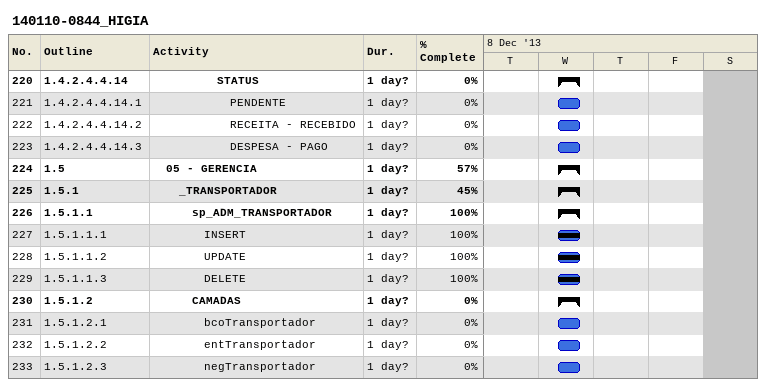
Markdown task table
140110-0844_HIGIA

| ID | WBS | Task | Duration | Start | Finish | % complete |
|---|---|---|---|---|---|---|
| 220 | 1.4.2.4.4.14 | **STATUS** | 1d? | 2013-12-11 | 2013-12-11 | 0 |
| 221 | 1.4.2.4.4.14.1 | PENDENTE | 1d? | 2013-12-11 | 2013-12-11 | 0 |
| 222 | 1.4.2.4.4.14.2 | RECEITA - RECEBIDO | 1d? | 2013-12-11 | 2013-12-11 | 0 |
| 223 | 1.4.2.4.4.14.3 | DESPESA - PAGO | 1d? | 2013-12-11 | 2013-12-11 | 0 |
| 224 | 1.5 | **05 - GERENCIA** | 1d? | 2013-12-11 | 2013-12-11 | 57 |
| 225 | 1.5.1 | **_TRANSPORTADOR** | 1d? | 2013-12-11 | 2013-12-11 | 45 |
| 226 | 1.5.1.1 | **sp_ADM_TRANSPORTADOR** | 1d? | 2013-12-11 | 2013-12-11 | 100 |
| 227 | 1.5.1.1.1 | INSERT | 1d? | 2013-12-11 | 2013-12-11 | 100 |
| 228 | 1.5.1.1.2 | UPDATE | 1d? | 2013-12-11 | 2013-12-11 | 100 |
| 229 | 1.5.1.1.3 | DELETE | 1d? | 2013-12-11 | 2013-12-11 | 100 |
| 230 | 1.5.1.2 | **CAMADAS** | 1d? | 2013-12-11 | 2013-12-11 | 0 |
| 231 | 1.5.1.2.1 | bcoTransportador | 1d? | 2013-12-11 | 2013-12-11 | 0 |
| 232 | 1.5.1.2.2 | entTransportador | 1d? | 2013-12-11 | 2013-12-11 | 0 |
| 233 | 1.5.1.2.3 | negTransportador | 1d? | 2013-12-11 | 2013-12-11 | 0 |
